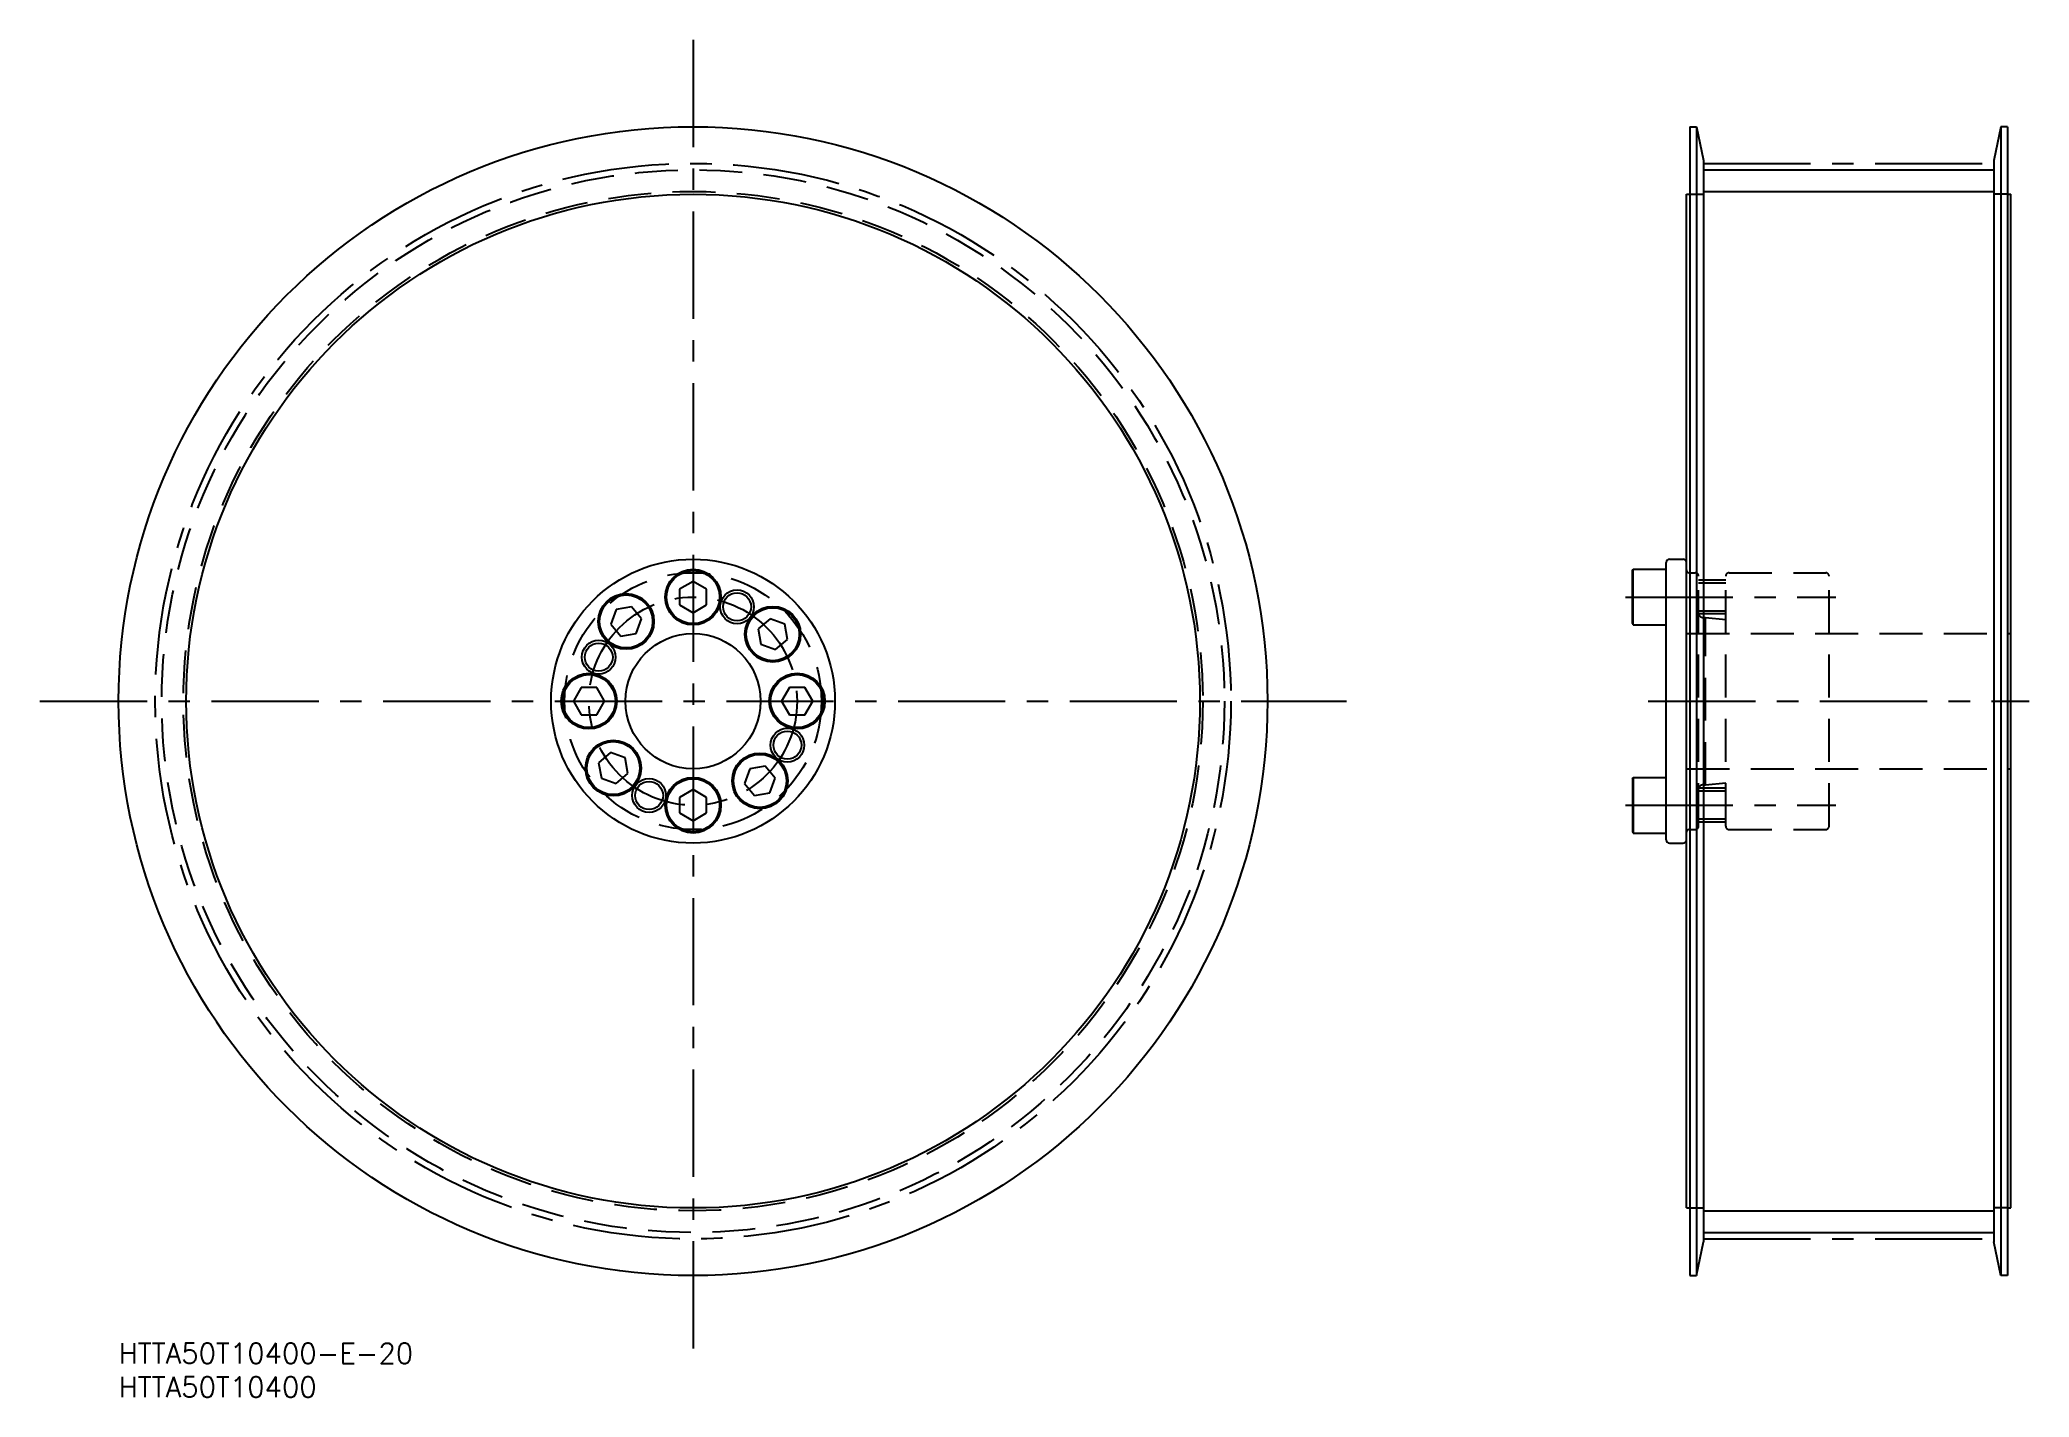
# Model space of a CAD drawing. Extents: x -12 to 283, y -8 to 193.
import ezdxf

# ---------------------------------------------------------------- set-up
doc = ezdxf.new("R2010")
doc.units = 0
doc.header["$LTSCALE"] = 0.5
doc.linetypes.add('CENTER', pattern=[50.8, 31.75, -6.35, 6.35, -6.35])
doc.linetypes.add('DASHED', pattern=[19.05, 12.7, -6.35])
for name, color, linetype in [('MSM_CENTER', 1, 'CENTER'), ('MSM_CONTINUOUS', 7, 'CONTINUOUS'), ('MSM_DASHED', 4, 'DASHED'), ('MSM_NARROW', 5, 'CONTINUOUS'), ('MSM_PART_NUMBER', 7, 'CONTINUOUS')]:
    doc.layers.add(name, color=color, linetype=linetype)
doc.styles.get("Standard").update_dxf_attribs({"font": 'txt.shx', "height": 3, "bigfont": 'bigfont.shx'})

# ---------------------------------------------------------------- blocks, each defined once
blk = doc.blocks.new('*U2')
at = {"layer": 'MSM_PART_NUMBER'}
blk.add_text('HTTA50T10400-E-20', height=3, dxfattribs=at).set_placement((0, -3))
blk = doc.blocks.new('*U3')
at = {"layer": 'MSM_PART_NUMBER'}
blk.add_text('HTTA50T10400', height=3, dxfattribs=at).set_placement((0, -8))

msp = doc.modelspace()

# ---------------------------------------------------------------- linework, layer by layer
at = {"layer": 'MSM_CENTER'}
for p, q in [((85, 192.87), (85, -2.87)), ((234.5, 174.58), (277.5, 174.58)), ((223, 110.4), (254.1, 110.4)), ((-11.67, 95), (181.67, 95)), ((226.33, 95), (282.72, 95)), ((223, 79.6), (254.1, 79.6)), ((234.5, 15.42), (277.5, 15.42))]:
    msp.add_line(p, q, dxfattribs=at)
for radius in [79.58, 15.4]:
    msp.add_circle((85, 95), radius, dxfattribs=at)
at = {"layer": 'MSM_CONTINUOUS'}
for p, q in [((232.5, 180), (232.5, 10)), ((232.5, 180), (233.5, 180)), ((233.5, 180), (234.5, 175)), ((233.5, 180), (233.5, 10)), ((278.5, 180), (277.5, 175)), ((279.5, 180), (278.5, 180)), ((278.5, 180), (278.5, 10)), ((279.5, 180), (279.5, 10)), ((234.5, 175), (234.5, 15)), ((277.5, 175), (277.5, 15)), ((234.5, 173.62), (277.5, 173.62)), ((232, 20), (232, 170)), ((232, 170), (232.5, 170)), ((279.5, 170), (280, 170)), ((280, 20), (280, 170)), ((229, 74.5), (229, 115.5)), ((229.5, 116), (231.5, 116)), ((85, 112.71), (83, 111.55)), ((87, 111.55), (85, 112.71)), ((86, 112.13), (86, 112.13)), ((224, 114.32), (224.11, 114.52)), ((224, 106.48), (224, 114.32)), ((224.11, 114.52), (229, 114.52)), ((224.11, 106.27), (224.11, 114.52)), ((75.89, 108.97), (73.62, 108.57)), ((77.38, 107.2), (75.89, 108.97)), ((83, 111.55), (83, 109.25)), ((83, 109.25), (85, 108.09)), ((85, 108.09), (87, 109.25)), ((86.5, 111.84), (86.5, 111.84)), ((87, 109.25), (87, 111.55)), ((73.62, 108.57), (72.83, 106.4)), ((72.83, 106.4), (74.31, 104.63)), ((76.59, 105.03), (77.38, 107.2)), ((96.4, 107.17), (94.63, 105.69)), ((98.57, 106.38), (96.4, 107.17)), ((98.97, 104.11), (98.57, 106.38)), ((224, 106.48), (224.11, 106.27)), ((224.11, 106.27), (229, 106.27)), ((74.31, 104.63), (76.59, 105.03)), ((94.63, 105.69), (95.03, 103.41)), ((95.03, 103.41), (97.2, 102.62)), ((97.2, 102.62), (98.97, 104.11)), ((68.45, 97), (67.29, 95)), ((67.29, 95), (68.45, 93)), ((70.75, 97), (68.45, 97)), ((71.91, 95), (70.75, 97)), ((70.75, 93), (71.91, 95)), ((99.25, 97), (98.09, 95)), ((98.09, 95), (99.25, 93)), ((101.55, 97), (99.25, 97)), ((102.71, 95), (101.55, 97)), ((101.55, 93), (102.71, 95)), ((68.45, 93), (70.75, 93)), ((99.25, 93), (101.55, 93)), ((72.8, 87.38), (71.03, 85.89)), ((71.03, 85.89), (71.43, 83.62)), ((74.97, 86.59), (72.8, 87.38)), ((75.37, 84.31), (74.97, 86.59)), ((95.69, 85.37), (93.41, 84.97)), ((97.17, 83.6), (95.69, 85.37)), ((71.43, 83.62), (73.6, 82.83)), ((73.6, 82.83), (75.37, 84.31)), ((93.41, 84.97), (92.62, 82.8)), ((92.62, 82.8), (94.11, 81.03)), ((96.38, 81.43), (97.17, 83.6)), ((224, 83.52), (224.11, 83.72)), ((224, 83.52), (224, 75.68)), ((224.11, 83.72), (229, 83.72)), ((224.11, 83.72), (224.11, 75.47)), ((85, 81.91), (83, 80.75)), ((83, 80.75), (83, 78.45)), ((87, 80.75), (85, 81.91)), ((87, 78.45), (87, 80.75)), ((94.11, 81.03), (96.38, 81.43)), ((83, 78.45), (85, 77.29)), ((85, 77.29), (87, 78.45)), ((224, 75.68), (224.11, 75.47)), ((224.11, 75.47), (229, 75.47)), ((229.5, 74), (231.5, 74)), ((232, 20), (232.5, 20)), ((279.5, 20), (280, 20)), ((233.5, 10), (234.5, 15)), ((234.5, 16.38), (277.5, 16.38)), ((278.5, 10), (277.5, 15)), ((232.5, 10), (233.5, 10)), ((279.5, 10), (278.5, 10))]:
    msp.add_line(p, q, dxfattribs=at)
for centre, radius in [((85, 95), 85), ((85, 95), 75), ((85, 95), 21), ((85, 110.4), 4.12), ((85, 110.4), 3.92), ((75.1, 106.8), 4.12), ((75.1, 106.8), 3.92), ((91.51, 108.96), 2.07), ((96.8, 104.9), 4.12), ((96.8, 104.9), 3.92), ((71.04, 101.51), 2.07), ((85, 95), 10), ((69.6, 95), 4.12), ((69.6, 95), 3.92), ((100.4, 95), 4.12), ((100.4, 95), 3.92), ((73.2, 85.1), 4.12), ((73.2, 85.1), 3.92), ((98.96, 88.49), 2.07), ((94.9, 83.2), 4.12), ((94.9, 83.2), 3.92), ((78.49, 81.04), 2.07), ((85, 79.6), 4.12), ((85, 79.6), 3.92)]:
    msp.add_circle(centre, radius, dxfattribs=at)
for centre, start, end in [((229.5, 115.5), 90, 180), ((231.5, 115.5), 0, 90), ((229.5, 74.5), 180, 270), ((231.5, 74.5), 270, 0)]:
    msp.add_arc(centre, 0.5, start, end, dxfattribs=at)
at = {"layer": 'MSM_DASHED'}
for p, q in [((232.5, 170), (234.5, 170)), ((279.5, 170), (277.5, 170)), ((232.41, 114), (233.3, 114)), ((233.8, 76.5), (233.8, 113.5)), ((237.8, 112.9), (233.8, 112.9)), ((237.8, 112.47), (233.8, 112.47)), ((237.8, 76.5), (237.8, 113.5)), ((238.3, 114), (252.6, 114)), ((253.1, 76.5), (253.1, 113.5)), ((237.8, 108.33), (233.8, 108.33)), ((237.8, 107.9), (233.8, 107.9)), ((234.4, 107.4), (234.8, 107.4)), ((234.8, 82.6), (234.8, 107.4)), ((234.8, 107.4), (237.8, 107.07)), ((232, 105), (280, 105)), ((232, 85), (280, 85)), ((234.4, 82.6), (234.8, 82.6)), ((234.8, 82.6), (237.8, 82.93)), ((237.8, 82.1), (233.8, 82.1)), ((237.8, 81.67), (233.8, 81.67)), ((237.8, 77.53), (233.8, 77.53)), ((237.8, 77.1), (233.8, 77.1)), ((232.41, 76), (233.3, 76)), ((238.3, 76), (252.6, 76)), ((232.5, 20), (234.5, 20)), ((279.5, 20), (277.5, 20))]:
    msp.add_line(p, q, dxfattribs=at)
for radius in [78.62, 75.42, 19]:
    msp.add_circle((85, 95), radius, dxfattribs=at)
for centre, radius, start, end in [((232.41, 114.41), 0.41, 180, 270), ((233.3, 113.5), 0.5, 0, 90), ((238.3, 113.5), 0.5, 90, 180), ((252.6, 113.5), 0.5, 0, 90), ((234.4, 108), 0.6, 180.0007, 270), ((234.4, 82), 0.6, 90, 179.9993), ((232.41, 75.59), 0.41, 90, 180), ((233.3, 76.5), 0.5, 270, 0), ((238.3, 76.5), 0.5, 180, 270), ((252.6, 76.5), 0.5, 270, 0)]:
    msp.add_arc(centre, radius, start, end, dxfattribs=at)
at = {"layer": 'MSM_NARROW'}
for p, q in [((234.5, 170.42), (277.5, 170.42)), ((234.5, 19.58), (277.5, 19.58))]:
    msp.add_line(p, q, dxfattribs=at)
for centre in [(91.51, 108.96), (71.04, 101.51), (98.96, 88.49), (78.49, 81.04)]:
    msp.add_circle(centre, 2.5, dxfattribs=at)

# ---------------------------------------------------------------- block references
at = {"layer": 'MSM_CONTINUOUS'}
for name in ['*U2', '*U3']:
    msp.add_blockref(name, (0, 0), dxfattribs=at)

doc.saveas('drawing.dxf')
